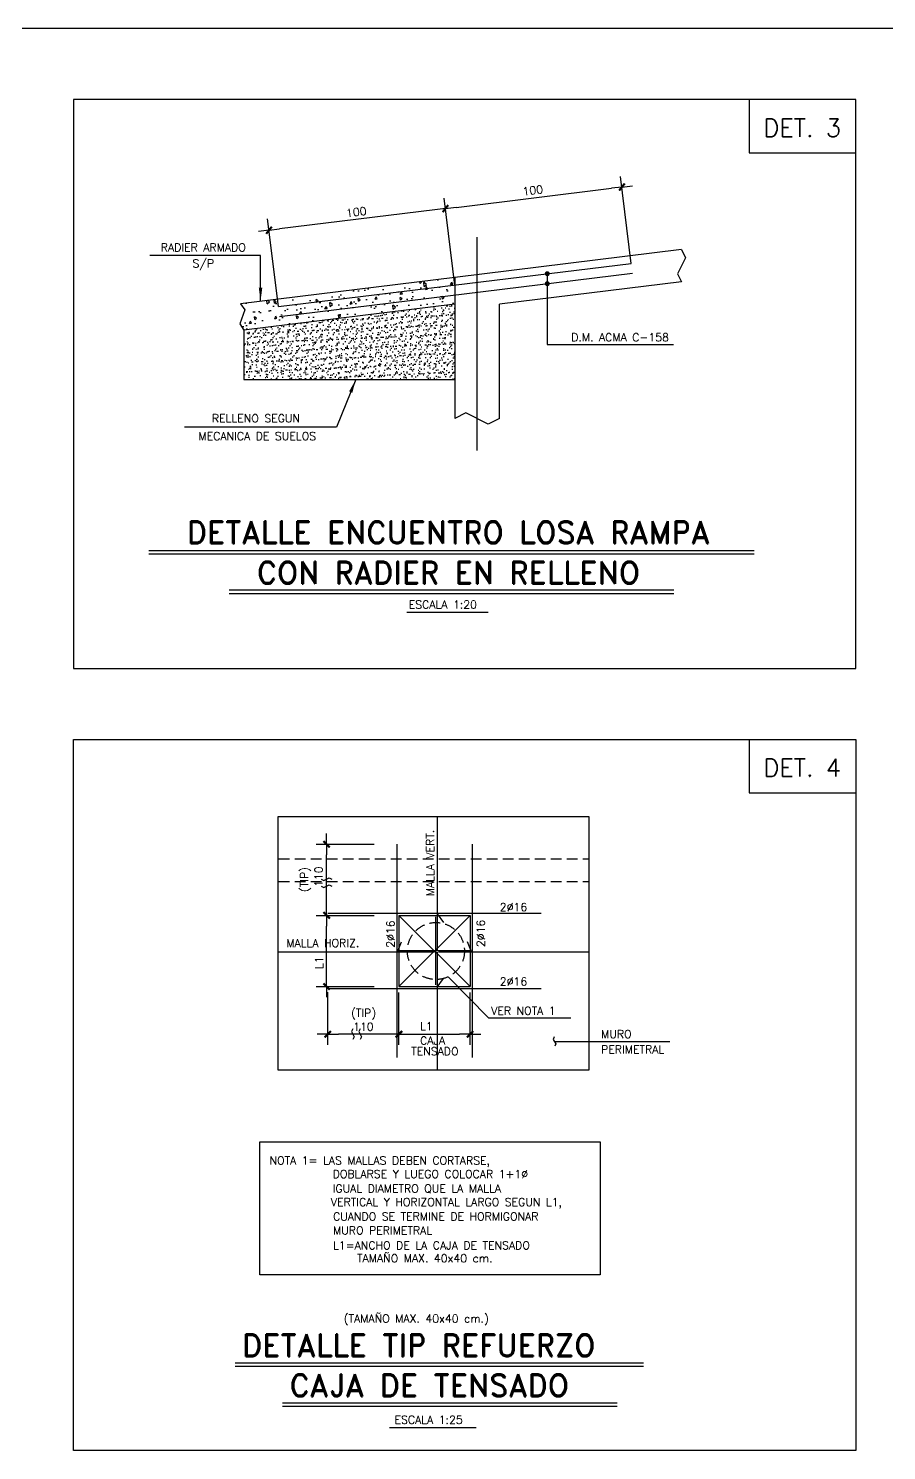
# Model space of a CAD drawing. Extents: x -5655 to 11739, y 66 to 16160.
# Drawn here: x 1626 to 2832, y 2123 to 4123 of the extents above; entities that cross this region are included whole.
import ezdxf
from ezdxf.enums import TextEntityAlignment as Align

# ---------------------------------------------------------------- set-up
doc = ezdxf.new("R2010")
doc.units = 0
doc.header["$LTSCALE"] = 30
doc.header["$MEASUREMENT"] = 0
doc.linetypes.add('DASHED', pattern=[0.75, 0.5, -0.25])
doc.linetypes.add('EJES', pattern=[12.5, 10, -1, 0.5, -1])
doc.layers.get('0').update_dxf_attribs({"linetype": 'CONTINUOUS'})
for name, color, linetype in [('RLA-CONTORNOS', 3, 'CONTINUOUS'), ('RLA-CORTES', 5, 'CONTINUOUS'), ('RLA-FORMATO', 7, 'CONTINUOUS'), ('RLA-TEXTOS1', 9, 'CONTINUOUS'), ('RLA-TEXTOS2', 6, 'CONTINUOUS')]:
    doc.layers.add(name, color=color, linetype=linetype)
doc.styles.add('ROMANS', font='romans.shx', dxfattribs={"height": 11.25})
doc.styles.add('SIETE50', font='ROMAND.SHX', dxfattribs={"height": 31.5})
doc.linetypes.add('ZIGZAG', pattern='A,0.0001,-0.2,[131,ltypeshp.shx,S=0.2,R=0,X=-0.2,Y=0],-0.4,[131,ltypeshp.shx,S=0.2,R=180,X=0.2,Y=0],-0.2', length=0.8001)
doc.dimstyles.new('ING20', dxfattribs={"dimscale": 50, "dimtxt": 0.27, "dimasz": 0.3, "dimexe": 0.3, "dimexo": 1, "dimgap": 0.1, "dimtad": 1, "dimdec": 1, "dimlfac": 0.4, "dimzin": 12, "dimdsep": 46, "dimtxsty": 'ROMANS', "dimblk1": 'TICK1', "dimblk2": 'TICK1', "dimsah": 1, "dimcen": 0.09, "dimse1": 1, "dimse2": 1, "dimclrd": 2, "dimclre": 1, "dimclrt": 3, "dimadec": 0, "dimazin": 0, "dimtfac": 1, "dimtdec": 1, "dimtix": 1, "dimtmove": 2, "dimatfit": 3, "dimldrblk": 'TICK1', "dimfxl": 1, "dimtolj": 1, "dimtzin": 12, "dimarcsym": 0})
doc.dimstyles.new('ING25', dxfattribs={"dimscale": 50, "dimtxt": 0.27, "dimasz": 0.3, "dimexe": 0.3, "dimexo": 1, "dimgap": 0.1, "dimtad": 1, "dimdec": 1, "dimlfac": 0.5, "dimzin": 12, "dimdsep": 46, "dimtxsty": 'ROMANS', "dimblk1": 'TICK1', "dimblk2": 'TICK1', "dimsah": 1, "dimcen": 0.09, "dimse1": 1, "dimse2": 1, "dimclrd": 2, "dimclre": 1, "dimclrt": 3, "dimadec": 0, "dimazin": 0, "dimtfac": 1, "dimtdec": 1, "dimtix": 1, "dimtmove": 2, "dimatfit": 3, "dimldrblk": 'TICK1', "dimfxl": 1, "dimtolj": 1, "dimtzin": 12, "dimarcsym": 0})

# ---------------------------------------------------------------- blocks, each defined once
blk = doc.blocks.new('FLECHA')
at = {"color": 2}
blk.add_lwpolyline([(0, 0, 0, 5, 0), (19.2, 0, 5, 5, 0)], format="xyseb", dxfattribs=at)
blk = doc.blocks.new('TICK1')
at = {"color": 2}
for points in [[(0, 0), (-1, 0)], [(0, 0), (1, 0)]]:
    blk.add_lwpolyline(points, dxfattribs=at)
at = {"color": 2, "const_width": 0.2}
blk.add_lwpolyline([(-0.3, -0.3), (0.3, 0.3)], dxfattribs=at)
blk = doc.blocks.new('*D12')
at = {"layer": 'RLA-CORTES', "color": 2, "lineweight": -2, "transparency": 16777216}
blk.add_line((2226.9, 3871.5), (2445.3, 3898.3), dxfattribs=at)
at = {"layer": 'RLA-CORTES', "color": 2, "lineweight": -2, "transparency": 16777216, "xscale": 15, "yscale": 15, "zscale": 15}
for p, rotation in [((2460.2, 3900.1), 6.986704535374914), ((2212, 3869.7), 186.9867045353749)]:
    blk.add_blockref('TICK1', p, dxfattribs=dict(at, rotation=rotation))
at = {"layer": 'RLA-CORTES', "color": 3, "transparency": 16777216, "insert": (2334.8, 3895.4), "char_height": 11.25, "attachment_point": 5, "rotation": 6.9867, "style": 'ROMANS'}
blk.add_mtext('\\A1;100', dxfattribs=at)
blk = doc.blocks.new('*D13')
at = {"layer": 'RLA-CORTES', "color": 2, "lineweight": -2, "transparency": 16777216}
blk.add_line((2197.1, 3867.9), (1978.7, 3841.1), dxfattribs=at)
at = {"layer": 'RLA-CORTES', "color": 2, "lineweight": -2, "transparency": 16777216, "xscale": 15, "yscale": 15, "zscale": 15}
for p, rotation in [((2212, 3869.7), 6.986704535374724), ((1963.9, 3839.3), 186.9867045353747)]:
    blk.add_blockref('TICK1', p, dxfattribs=dict(at, rotation=rotation))
at = {"layer": 'RLA-CORTES', "color": 3, "transparency": 16777216, "insert": (2086.6, 3865), "char_height": 11.25, "attachment_point": 5, "rotation": 6.9867, "style": 'ROMANS'}
blk.add_mtext('\\A1;100', dxfattribs=at)
blk = doc.blocks.new('*D14')
at = {"layer": 'RLA-CORTES', "color": 2, "lineweight": -2, "transparency": 16777216}
blk.add_line((2044.9, 2890.7), (2044.9, 2960.7), dxfattribs=at)
at = {"layer": 'RLA-CORTES', "color": 2, "lineweight": -2, "transparency": 16777216, "xscale": 15, "yscale": 15, "zscale": 15}
for p, rotation in [((2044.9, 2975.7), 90), ((2044.9, 2875.7), 270)]:
    blk.add_blockref('TICK1', p, dxfattribs=dict(at, rotation=rotation))
at = {"layer": 'RLA-CORTES', "color": 3, "transparency": 16777216, "insert": (2033.7, 2930.1), "char_height": 11.25, "attachment_point": 5, "rotation": 90, "style": 'ROMANS'}
blk.add_mtext('\\A1;110', dxfattribs=at)
blk = doc.blocks.new('*D15')
at = {"layer": 'RLA-CORTES', "color": 2, "lineweight": -2, "transparency": 16777216}
blk.add_line((2131.6, 2708.6), (2061.6, 2708.6), dxfattribs=at)
at = {"layer": 'RLA-CORTES', "color": 2, "lineweight": -2, "transparency": 16777216, "xscale": 15, "yscale": 15, "zscale": 15, "rotation": 180}
blk.add_blockref('TICK1', (2046.6, 2708.6), dxfattribs=at)
at = {"layer": 'RLA-CORTES', "color": 2, "lineweight": -2, "transparency": 16777216, "xscale": 15, "yscale": 15, "zscale": 15}
blk.add_blockref('TICK1', (2146.6, 2708.6), dxfattribs=at)
at = {"layer": 'RLA-CORTES', "color": 3, "transparency": 16777216, "insert": (2096.6, 2719.2), "char_height": 11.25, "attachment_point": 5, "style": 'ROMANS'}
blk.add_mtext('\\A1;110', dxfattribs=at)
blk = doc.blocks.new('*D16')
at = {"layer": 'RLA-CORTES', "color": 2, "lineweight": -2, "transparency": 16777216}
blk.add_line((2161.6, 2708.6), (2231.6, 2708.6), dxfattribs=at)
at = {"layer": 'RLA-CORTES', "color": 2, "lineweight": -2, "transparency": 16777216, "xscale": 15, "yscale": 15, "zscale": 15, "rotation": 180}
blk.add_blockref('TICK1', (2146.6, 2708.6), dxfattribs=at)
at = {"layer": 'RLA-CORTES', "color": 2, "lineweight": -2, "transparency": 16777216, "xscale": 15, "yscale": 15, "zscale": 15}
blk.add_blockref('TICK1', (2246.6, 2708.6), dxfattribs=at)
at = {"layer": 'RLA-CORTES', "color": 3, "transparency": 16777216, "insert": (2185.1, 2719.9), "char_height": 11.25, "attachment_point": 5, "style": 'ROMANS'}
blk.add_mtext('\\A1;L1', dxfattribs=at)
blk = doc.blocks.new('*D17')
at = {"layer": 'RLA-CORTES', "color": 2, "lineweight": -2, "transparency": 16777216}
blk.add_line((2044.9, 2790.7), (2044.9, 2860.7), dxfattribs=at)
at = {"layer": 'RLA-CORTES', "color": 2, "lineweight": -2, "transparency": 16777216, "xscale": 15, "yscale": 15, "zscale": 15}
for p, rotation in [((2044.9, 2875.7), 90), ((2044.9, 2775.7), 270)]:
    blk.add_blockref('TICK1', p, dxfattribs=dict(at, rotation=rotation))
at = {"layer": 'RLA-CORTES', "color": 3, "transparency": 16777216, "insert": (2034.3, 2809.1), "char_height": 11.25, "attachment_point": 5, "rotation": 90, "style": 'ROMANS'}
blk.add_mtext('\\A1;L1', dxfattribs=at)

msp = doc.modelspace()

# ---------------------------------------------------------------- hatches: boundary and pattern name
at = {"layer": 'RLA-CORTES'}
h = msp.add_hatch(dxfattribs=at)
h.set_pattern_fill('AR-SAND', color=1, scale=5, angle=45, style=0)
h.set_pattern_definition([(82.5, (1647.0964, 0), (-7.035066, 6.589636), [0, -7.6, 0, -8.5, 0, -8.125]), (52.5, (1647.096, 0), (-3.720688, 16.2349), [0, -4.1, 0, -6.85, 0, -2.625]), (12.5, (1642.748, -4.349), (10.990146, 11.030162), [0, -2.5, 0, -9, 0, -11.75]), (2.5, (1642.748, -4.349), (7.52521, 13.731314), [0, -1.25, 0, -5.9, 0, -6.75])])
h.paths.add_polyline_path([(2225.176, 3735.09), (1928.507, 3698.733), (1928.507, 3629.483), (2225.176, 3629.483)])
at = {"layer": 'RLA-TEXTOS1'}
h = msp.add_hatch(dxfattribs=at)
h.set_pattern_fill('AR-CONC', color=1, scale=5, angle=45, style=0)
h.set_pattern_definition([(95, (1647.096, 0), (27.5776, 23.14035), [3.75, -41.25]), (40, (1647.096, 0), (-31.4996, 21.6884), [3, -33]), (145.4514, (1649.395, 1.93), (-3.92197, 44.82876), [3.187, -35.0571]), (91.1842, (1640.025, 7.07), (43.58465, 31.8807), [5.625, -61.875]), (141.6356, (1643.66, 9.73), (-1.39495, 67.4856), [4.7805, -52.58565]), (36.1842, (1640.025, 7.07), (-1.395, 67.4856), [4.5, -49.5]), (66, (1645.33, 8.84), (35.33858, 6.86912), [3.75, -41.25]), (11, (1645.33, 8.84), (-17.03543, 34.24042), [3, -33]), (116.4514, (1648.274, 9.41), (18.30318, 41.10953), [3.187, -35.0571]), (82.5, (1647.096, 0), (-11.33966, 12.19949), [0, -32.6, 0, -33.5, 0, -33.125]), (52.5, (1647.096, 0), (-4.64365, 23.24547), [0, -19.1, 0, -31.85, 0, -12.625]), (12.5, (1639.212, -7.884), (19.67091, 18.07604), [0, -12.5, 0, -39, 0, -51.75]), (2.5, (1635.677, -11.42), (17.0795, 24.15799), [0, -16.25, 0, -25.9, 0, -36.75])])
h.paths.add_polyline_path([(2225.176, 3735.09), (2225.176, 3772.943), (1923.937, 3736.026), (1929.741, 3727.274), (1922.703, 3707.485), (1928.507, 3698.733)])

# ---------------------------------------------------------------- linework, layer by layer
at = {"layer": 'RLA-CONTORNOS', "color": 2}
for p, q in [((2037.43, 2926.907), (2041.18, 2925.032)), ((2041.18, 2925.032), (2048.68, 2928.782)), ((2048.68, 2928.782), (2052.43, 2926.907)), ((2037.43, 2916.907), (2041.18, 2915.032)), ((2041.18, 2915.032), (2048.68, 2918.782)), ((2048.68, 2918.782), (2052.43, 2916.907)), ((2081.901, 2716.119), (2080.026, 2712.369)), ((2080.026, 2712.369), (2083.776, 2704.869)), ((2083.776, 2704.869), (2081.901, 2701.119)), ((2091.901, 2716.119), (2090.026, 2712.369)), ((2090.026, 2712.369), (2093.776, 2704.869)), ((2093.776, 2704.869), (2091.901, 2701.119))]:
    msp.add_line(p, q, dxfattribs=at)
at = {"layer": 'RLA-CORTES', "color": 2}
for p, q in [((2638.996, 4023.098), (2638.996, 3948.098)), ((2638.996, 3948.098), (2788.996, 3948.098)), ((2549.511, 3800.638), (2538.155, 3777.926)), ((2543.833, 3811.994), (2549.511, 3800.638)), ((2538.155, 3777.926), (2543.833, 3766.57)), ((1929.741, 3727.274), (1922.703, 3707.485)), ((1923.937, 3736.026), (1929.741, 3727.274)), ((1922.703, 3707.485), (1928.507, 3698.804)), ((2240.831, 3582.427), (2225.176, 3574.599)), ((2272.141, 3566.772), (2240.831, 3582.427)), ((2287.796, 3574.599), (2272.141, 3566.772)), ((2638.996, 3123.098), (2638.996, 3048.098)), ((2638.996, 3048.098), (2788.996, 3048.098)), ((2200.35, 3014.141), (2200.35, 2827.437)), ((2198.568, 2778.027), (2198.568, 2873.484)), ((1976.51, 2824.715), (2196.67, 2824.715)), ((2147.795, 2826.234), (2245.826, 2826.234)), ((2200.35, 2824.01), (2200.35, 2658.437)), ((2202.259, 2824.715), (2414.244, 2824.715)), ((2364.68, 2704.741), (2363.29, 2701.347)), ((2363.29, 2701.347), (2367.052, 2695.05)), ((2367.052, 2695.05), (2365.662, 2691.656))]:
    msp.add_line(p, q, dxfattribs=at)
at = {"layer": 'RLA-CORTES', "color": 1, "linetype": 'Continuous'}
for p, q in [((2473.322, 3792.641), (2458.342, 3914.881)), ((2225.176, 3762.231), (2210.195, 3884.471)), ((1977.03, 3731.821), (1961.865, 3855.563))]:
    msp.add_line(p, q, dxfattribs=at)
at = {"layer": 'RLA-CORTES', "color": 1, "linetype": 'EJES'}
msp.add_line((2256.486, 3529.68), (2256.486, 3854.021), dxfattribs=at)
at = {"layer": 'RLA-CORTES', "color": 1}
for p, q in [((1952.008, 3803.73), (1796.158, 3803.73)), ((1952.008, 3739.467), (1952.008, 3803.73)), ((2355.209, 3778.167), (2355.209, 3678.782)), ((2355.209, 3678.782), (2532.703, 3678.782)), ((2085.994, 3629.483), (2058.952, 3562.267)), ((2058.952, 3562.267), (1844.964, 3562.267)), ((2030.064, 2975.693), (2112.002, 2975.693)), ((2030.064, 2875.693), (2112.002, 2875.693)), ((2246.633, 2875.693), (2146.631, 2775.691)), ((2146.631, 2875.693), (2246.633, 2775.691)), ((2215.898, 2789.389), (2272.33, 2731.659)), ((2030.064, 2775.691), (2112.002, 2775.691)), ((2046.631, 2693.754), (2046.631, 2767.988)), ((2146.631, 2693.754), (2146.631, 2767.364)), ((2246.633, 2693.754), (2246.633, 2767.364)), ((2272.33, 2731.659), (2388.307, 2731.659)), ((2365.171, 2698.198), (2527.464, 2698.198))]:
    msp.add_line(p, q, dxfattribs=at)
at = {"layer": 'RLA-CORTES'}
for p, q in [((2543.833, 3811.994), (2225.176, 3772.943)), ((2225.176, 3772.943), (2225.176, 3574.599)), ((2543.833, 3766.57), (2287.796, 3735.193)), ((2287.796, 3574.599), (2287.796, 3735.193))]:
    msp.add_line(p, q, dxfattribs=at)
at = {"layer": 'RLA-CORTES', "color": 6}
for p, q in [((1977.03, 3731.821), (2473.322, 3792.641)), ((1978.723, 3718.004), (2475.015, 3778.824)), ((2143.631, 2975.693), (2143.631, 2675.691)), ((2249.633, 2975.693), (2249.633, 2675.691)), ((2046.631, 2878.693), (2346.633, 2878.693)), ((2046.631, 2772.691), (2346.633, 2772.691))]:
    msp.add_line(p, q, dxfattribs=at)
at = {"layer": 'RLA-CORTES', "color": 3}
for p, q in [((2225.176, 3772.943), (1923.937, 3736.026)), ((2225.176, 3735.16), (1928.507, 3698.804)), ((2146.631, 2875.693), (2246.633, 2875.693)), ((2146.631, 2875.693), (2146.631, 2775.691)), ((2246.633, 2875.693), (2246.633, 2775.691)), ((2146.631, 2775.691), (2246.633, 2775.691))]:
    msp.add_line(p, q, dxfattribs=at)
at = {"layer": 'RLA-CORTES', "color": 1, "linetype": 'ZIGZAG'}
for p, q in [((1928.507, 3698.804), (1928.507, 3629.483)), ((1928.507, 3629.483), (2225.176, 3629.483)), ((1976.51, 3014.141), (1976.51, 2658.437)), ((2414.244, 3014.141), (1976.51, 3014.141)), ((2414.244, 2658.437), (2414.244, 3014.141)), ((1976.51, 2658.437), (2414.244, 2658.437))]:
    msp.add_line(p, q, dxfattribs=at)
at = {"layer": 'RLA-CORTES', "color": 2, "linetype": 'DASHED'}
for p, q in [((1977.643, 2955.428), (2414.244, 2955.428)), ((1977.643, 2923.534), (2414.244, 2923.534)), ((2200.35, 2877.706), (2213.124, 2859.947)), ((2144.562, 2824.715), (2152.562, 2844.206)), ((2248.573, 2824.715), (2240.573, 2844.206)), ((2200.35, 2774.762), (2213.124, 2792.521))]:
    msp.add_line(p, q, dxfattribs=at)
at = {"layer": 'RLA-CORTES', "color": 2}
for points in [[(1688.996, 3223.098), (2788.996, 3223.098), (2788.996, 4023.098), (1688.996, 4023.098)], [(1688.996, 3123.098), (2788.996, 3123.098), (2788.996, 2123.098), (1688.996, 2123.098)]]:
    msp.add_lwpolyline(points, close=True, dxfattribs=at)
at = {"layer": 'RLA-CORTES', "color": 7, "const_width": 3.25}
for points in [[(2353.334, 3778.167, 1), (2357.084, 3778.167, 1)], [(2353.334, 3764.142, 1), (2357.084, 3764.142, 1)]]:
    msp.add_lwpolyline(points, format="xyb", close=True, dxfattribs=at)
at = {"layer": 'RLA-CORTES', "color": 1, "linetype": 'DASHED'}
msp.add_circle((2198.639, 2825.603), 40.117, dxfattribs=at)
at = {"layer": 'RLA-FORMATO', "color": 6, "linetype": 'Continuous'}
msp.add_line((5686.9, 4123.098), (-58.1, 4123.098), dxfattribs=at)
at = {"layer": 'RLA-TEXTOS1', "color": 9}
msp.add_lwpolyline([(1951.018, 2557.303), (2429.814, 2557.303), (2429.814, 2370.457), (1951.018, 2370.457)], close=True, dxfattribs=at)
at = {"layer": 'RLA-TEXTOS2', "color": 6}
for p, q in [((1794.847, 3389.133), (2646.201, 3389.133)), ((1794.847, 3384.133), (2646.201, 3384.133)), ((1907.741, 3333.529), (2533.205, 3333.529)), ((1907.741, 3328.529), (2533.205, 3328.529)), ((1916.213, 2246.652), (2490.464, 2246.652)), ((1916.213, 2241.652), (2490.464, 2241.652)), ((1983.053, 2190.342), (2453.303, 2190.342)), ((1983.053, 2185.342), (2453.303, 2185.342))]:
    msp.add_line(p, q, dxfattribs=at)
at = {"layer": 'RLA-TEXTOS2', "color": 3}
for p, q in [((2157.76, 3302.265), (2271.855, 3302.265)), ((2133.25, 2155.387), (2255.235, 2155.387))]:
    msp.add_line(p, q, dxfattribs=at)

# ---------------------------------------------------------------- block references
at = {"layer": 'RLA-CORTES', "color": 1, "xscale": -1.001930303254085, "yscale": 1.001930303254085, "zscale": 1.001930303254204, "rotation": 270}
msp.add_blockref('FLECHA', (1952.008, 3739.467), dxfattribs=at)
at = {"layer": 'RLA-CORTES', "color": 1, "rotation": 248.0845951739195}
msp.add_blockref('FLECHA', (2085.994, 3629.483), dxfattribs=at)

# ---------------------------------------------------------------- texts
at = {"layer": 'RLA-CORTES', "color": 5, "style": 'ROMANS'}
for s, p in [('DET. 3', (2713.703, 3970.856)), ('DET. 4', (2713.703, 3070.856))]:
    msp.add_text(s, height=25, dxfattribs=at).set_placement(p, align=Align.CENTER)
at = {"layer": 'RLA-CORTES', "color": 9, "style": 'ROMANS'}
for s, p in [('RADIER ARMADO', (1871.511, 3809.545)), ('S/P', (1871.511, 3787.045)), (' D.M. ACMA C-158', (2453.724, 3683.09)), ('RELLENO SEGUN ', (1949.37, 3569.152)), ('MECANICA DE SUELOS', (1947.37, 3544.152))]:
    msp.add_text(s, height=11.25, dxfattribs=at).set_placement(p, align=Align.CENTER)
for s, p in [('MALLA VERT.', (2195.973, 2902.613)), ('(TIP)', (2019.071, 2908.561)), ('2%%C16', (2140.396, 2830.169)), ('2%%C16', (2267.252, 2831.18))]:
    msp.add_text(s, height=11.25, rotation=90, dxfattribs=at).set_placement(p)
for s, p in [('2%%C16', (2288.492, 2881.724)), ('MALLA HORIZ.', (1988.278, 2831.219)), ('2%%C16', (2288.492, 2777.105)), ('(TIP)', (2079.341, 2732.853)), ('VER NOTA 1', (2276.369, 2735.954)), ('CAJA ', (2176.369, 2693.954)), ('MURO ', (2430.902, 2703.19)), ('TENSADO', (2163.869, 2678.954)), ('PERIMETRAL ', (2430.902, 2681.69))]:
    msp.add_text(s, height=11.25, dxfattribs=at).set_placement(p)
at = {"layer": 'RLA-TEXTOS1', "style": 'ROMANS'}
for s, p in [('NOTA 1= LAS MALLAS DEBEN CORTARSE, ', (1964.606, 2525.363)), ('DOBLARSE Y LUEGO COLOCAR 1+1%%C', (2053.437, 2506.4)), ('IGUAL DIAMETRO QUE LA MALLA ', (2053.437, 2485.934)), ('VERTICAL Y HORIZONTAL LARGO SEGUN L1,', (2050.937, 2466.944)), ('CUANDO SE TERMINE DE HORMIGONAR', (2053.937, 2446.652)), ('MURO PERIMETRAL', (2053.937, 2427.13)), ('L1=ANCHO DE LA CAJA DE TENSADO', (2053.937, 2406.071)), ('TAMAÑO MAX. 40x40 cm.', (2087.714, 2387.874)), ('(TAMAÑO MAX. 40x40 cm.)', (2069.04, 2303.062))]:
    msp.add_text(s, height=11.252, dxfattribs=at).set_placement(p)
at = {"layer": 'RLA-TEXTOS2', "color": 6, "style": 'SIETE50'}
for s, p in [('DETALLE ENCUENTRO LOSA RAMPA', (2216.231, 3398.664)), ('CON RADIER EN RELLENO', (2216.231, 3342.112))]:
    msp.add_text(s, height=31.5, dxfattribs=at).set_placement(p, align=Align.CENTER)
at = {"layer": 'RLA-TEXTOS2', "color": 3, "style": 'ROMANS'}
for s, p in [('ESCALA 1:20', (2160.359, 3307.217)), ('ESCALA 1:25', (2140.393, 2160.769))]:
    msp.add_text(s, height=11.25, dxfattribs=at).set_placement(p)
at = {"layer": 'RLA-TEXTOS2', "color": 6, "style": 'SIETE50'}
for s, p in [('DETALLE TIP REFUERZO', (1926.101, 2255.217)), ('CAJA DE TENSADO', (1992.8, 2198.907))]:
    msp.add_text(s, height=31.5, dxfattribs=at).set_placement(p)

# ---------------------------------------------------------------- dimensions: what is measured, and where the dimension line sits
at = {"layer": 'RLA-CORTES'}
for p1, p2, distance, picture, middle in [((2215.664, 3839.844), (2463.811, 3870.254), 30.072, '*D12', (2334.787, 3895.444)), ((2213.494, 3857.551), (1965.348, 3827.141), -12.232, '*D13', (2086.641, 3865.034))]:
    dim = msp.add_aligned_dim(p1=p1, p2=p2, distance=distance, dimstyle='ING20', dxfattribs=at)
    dim.commit()
    dim.dimension.update_dxf_attribs({"geometry": picture, "text_midpoint": middle})
for base, p1, p2, text, picture, middle in [((2044.93, 2975.693), (2042.409, 2875.693), (2042.409, 2975.693), '110', '*D14', (2033.68, 2930.13)), ((2044.93, 2875.693), (2036.641, 2775.691), (2036.641, 2875.693), 'L1', '*D17', (2034.267, 2809.145))]:
    dim = msp.add_linear_dim(base=base, p1=p1, p2=p2, angle=90, text=text, dimstyle='ING25', dxfattribs=at)
    dim.commit()
    dim.dimension.update_dxf_attribs({"geometry": picture, "text_midpoint": middle, "dimtype": 160})
dim = msp.add_linear_dim(base=(2046.631, 2708.619), p1=(2146.631, 2706.099), p2=(2046.631, 2706.099), angle=180, text='110', dimstyle='ING25', dxfattribs=at)
dim.commit()
dim.dimension.update_dxf_attribs({"geometry": '*D15', "text_midpoint": (2096.631, 2719.244)})
dim = msp.add_linear_dim(base=(2246.631, 2708.619), p1=(2146.631, 2706.099), p2=(2246.631, 2706.099), text='L1', dimstyle='ING25', dxfattribs=at)
dim.commit()
dim.dimension.update_dxf_attribs({"geometry": '*D16', "text_midpoint": (2185.08, 2719.869), "dimtype": 160})

doc.saveas('drawing.dxf')
